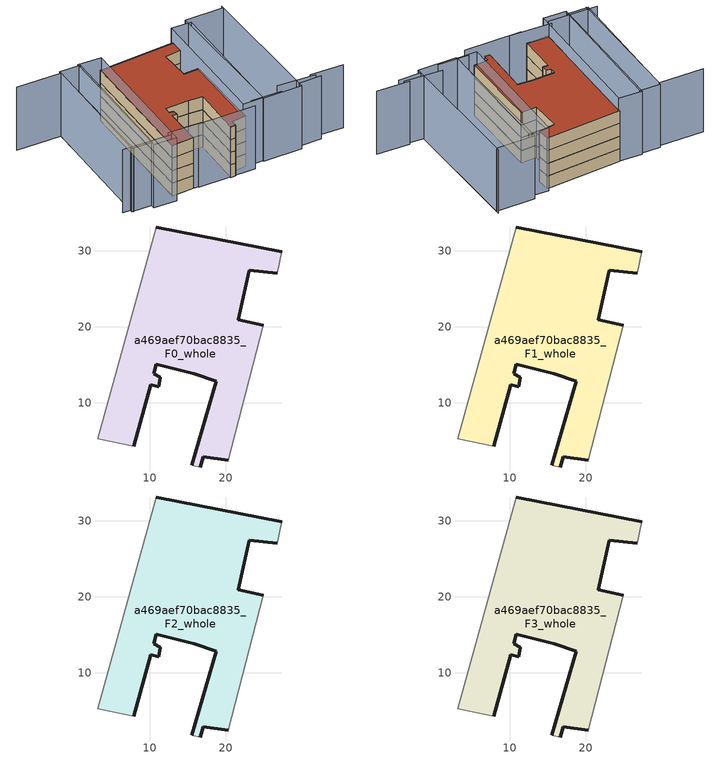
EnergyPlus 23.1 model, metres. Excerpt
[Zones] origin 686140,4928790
a469aef70bac8835_F0_whole
 floor ground (EU_floor_Construction): 20.33,2.43 24.95,20.17 21.62,20.91 23.1,27.41 26.8,27.05 27.4,29.85 10.81,33.14 3.11,5.25 7.88,4.28 10.13,12.38 11.19,12.08 11.4,13.38 10.52,13.78 10.87,15.03 15.82,13.84 18.76,12.84 15.55,1.76 16.66,1.53 17.05,2.88 z0
 wall outside (EU_wall_Construction): 10.81,33.14 27.4,29.85 / 26.8,27.05 23.1,27.41 21.62,20.91 24.95,20.17 / 20.33,2.43 17.05,2.88 16.66,1.53 / 15.55,1.76 18.76,12.84 15.82,13.84 10.87,15.03 10.52,13.78 11.4,13.38 11.19,12.08 10.13,12.38 7.88,4.28 z0:3
 wall adiabatic (EU_wall_Construction): 27.4,29.85 26.8,27.05 / 24.95,20.17 20.33,2.43 / 16.66,1.53 15.55,1.76 / 7.88,4.28 3.11,5.25 10.81,33.14 z0:3
a469aef70bac8835_F1_whole
 floor to a469aef70bac8835_F0_whole (EU_floor_Construction): 20.33,2.43 24.95,20.17 21.62,20.91 23.1,27.41 26.8,27.05 27.4,29.85 10.81,33.14 3.11,5.25 7.88,4.28 10.13,12.38 11.19,12.08 11.4,13.38 10.52,13.78 10.87,15.03 15.82,13.84 18.76,12.84 15.55,1.76 16.65,1.53 17.04,2.88 z3
 wall outside (EU_wall_Construction): 10.81,33.14 27.4,29.85 / 26.8,27.05 23.1,27.41 21.62,20.91 24.95,20.17 / 20.33,2.43 17.05,2.88 16.66,1.53 / 15.55,1.76 18.76,12.84 15.82,13.84 10.87,15.03 10.52,13.78 11.4,13.38 11.19,12.08 10.13,12.38 7.88,4.28 z3:6
 wall adiabatic (EU_wall_Construction): 27.4,29.85 26.8,27.05 / 24.95,20.17 20.33,2.43 / 16.66,1.53 15.55,1.76 / 7.88,4.28 3.11,5.25 10.81,33.14 z3:6
a469aef70bac8835_F2_whole
 floor to a469aef70bac8835_F1_whole (EU_floor_Construction): 20.33,2.43 24.95,20.17 21.62,20.91 23.1,27.41 26.8,27.05 27.4,29.85 10.81,33.14 3.11,5.25 7.88,4.28 10.13,12.38 11.19,12.08 11.4,13.38 10.52,13.78 10.87,15.03 15.82,13.84 18.76,12.84 15.55,1.76 16.65,1.53 17.04,2.88 z6
 wall outside (EU_wall_Construction): 10.81,33.14 27.4,29.85 / 26.8,27.05 23.1,27.41 21.62,20.91 24.95,20.17 / 20.33,2.43 17.05,2.88 16.66,1.53 / 15.55,1.76 18.76,12.84 15.82,13.84 10.87,15.03 10.52,13.78 11.4,13.38 11.19,12.08 10.13,12.38 7.88,4.28 z6:9
 wall adiabatic (EU_wall_Construction): 27.4,29.85 26.8,27.05 / 24.95,20.17 20.33,2.43 / 16.66,1.53 15.55,1.76 / 7.88,4.28 3.11,5.25 10.81,33.14 z6:9
a469aef70bac8835_F3_whole
 floor to a469aef70bac8835_F2_whole (EU_floor_Construction): 20.33,2.43 24.95,20.17 21.62,20.91 23.1,27.41 26.8,27.05 27.4,29.85 10.81,33.14 3.11,5.25 7.88,4.28 10.13,12.38 11.19,12.08 11.4,13.38 10.52,13.78 10.87,15.03 15.82,13.84 18.76,12.84 15.55,1.76 16.65,1.53 17.04,2.88 z9
 wall outside (EU_wall_Construction): 10.81,33.14 27.4,29.85 / 26.8,27.05 23.1,27.41 21.62,20.91 24.95,20.17 / 20.33,2.43 17.05,2.88 16.66,1.53 / 15.55,1.76 18.76,12.84 15.82,13.84 10.87,15.03 10.52,13.78 11.4,13.38 11.19,12.08 10.13,12.38 7.88,4.28 z9:12
 wall adiabatic (EU_wall_Construction): 27.4,29.85 26.8,27.05 / 24.95,20.17 20.33,2.43 / 16.66,1.53 15.55,1.76 / 7.88,4.28 3.11,5.25 10.81,33.14 z9:12
 roof outside (EU_roof_Construction): 27.4,29.85 26.8,27.05 23.1,27.41 21.62,20.91 24.95,20.17 20.33,2.43 17.05,2.88 16.66,1.53 15.55,1.76 18.76,12.84 15.82,13.84 10.87,15.03 10.52,13.78 11.4,13.38 11.19,12.08 10.13,12.38 7.88,4.28 3.11,5.25 10.81,33.14 z12
shading: 35.9,0.49 42.92,-1.57 / 28.77,2.3 36.68,-0.24 / 21.61,2.26 28.15,0.38 / 8.84,3.72 21.12,0.56 / 2.6,5.83 11.44,3.22 / -7.76,7.94 2.55,5.02 / 37.33,-1.21 32.46,0.03 / 32.46,0.03 39.86,29.04 / -7.67,37.43 1.74,34.86 / 1.74,34.86 -5.96,6.65 / 39.72,28.44 32.21,-0.93 / 32.21,-0.93 23.95,1.19 / 23.95,1.19 31.46,30.55 / 31.46,30.55 39.72,28.44 / 31.83,29.34 24,1.4 / 24,1.4 19.76,2.59 / 19.76,2.59 27.59,30.53 / 27.59,30.53 31.83,29.34 / -2.29,4.97 6.07,34.48 / 6.07,34.48 10.99,33.09 / 10.99,33.09 2.64,3.58 / 2.64,3.58 -2.29,4.97 / -6.27,7 1.86,35.28 / 1.86,35.28 6.25,34.02 / 6.25,34.02 -1.88,5.74 / -1.88,5.74 -6.27,7 z0:15
[Building]
EU S2 Campaign: North Axis=0; Terrain=City; Solar Distribution=FullExterior
[Site:Location]
Bologna: Latitude=44.5; Longitude=11.25; Time Zone=1; Elevation=37
[SizingPeriod:WeatherFileDays]
AnnualSizingPeriod: Begin Month=1; Begin Day of Month=1; End Month=12; End Day of Month=31; Day of Week for Start Day=Monday; Use Weather File Daylight Saving Period=No; Use Weather File Rain and Snow Indicators=No
[MATERIAL]
EU_InternalMass_Material: Roughness=MediumRough; Thickness=0.1; Conductivity=1; Density=1800; Specific Heat=900; Thermal Absorptance=0.9; Solar Absorptance=0.7; Visible Absorptance=0.7
[MATERIAL:NOMASS] Roughness=MediumRough; Thermal Absorptance=0.9; Solar Absorptance=0.7; Visible Absorptance=0.7
Name | Thermal Resistance
EU_wall_NoMass | 0.937881
EU_roof_NoMass | 0.548572
EU_floor_NoMass | 0.71348
[CONSTRUCTION]
EU_wall_Construction: EU_wall_NoMass
EU_roof_Construction: EU_roof_NoMass
EU_floor_Construction: EU_floor_NoMass
EU_InternalMass_Construction: EU_InternalMass_Material
[ZONE] Type=1; Multiplier=1; Ceiling Height=autocalculate; Volume=1152.06; Floor Area=autocalculate; Part of Total Floor Area=Yes
a469aef70bac8835_F0_whole; a469aef70bac8835_F1_whole; a469aef70bac8835_F2_whole; a469aef70bac8835_F3_whole
[INTERNALMASS] Construction=EU_InternalMass_Construction; Surface Area=384.019
Name | Zone or ZoneList
a469aef70bac8835_F0_whole_EU_InternalMass | a469aef70bac8835_F0_whole
a469aef70bac8835_F1_whole_EU_InternalMass | a469aef70bac8835_F1_whole
a469aef70bac8835_F2_whole_EU_InternalMass | a469aef70bac8835_F2_whole
a469aef70bac8835_F3_whole_EU_InternalMass | a469aef70bac8835_F3_whole
[OTHEREQUIPMENT] Fuel Type=Electricity; Design Level Calculation Method=Watts/Area; Power per Zone Floor Area=1; Fraction Latent=0; Fraction Radiant=0; Fraction Lost=0; Carbon Dioxide Generation Rate=0; EndUse Subcategory=EU_Step8_InternalGains
Name | Zone or ZoneList or Space or SpaceList | Schedule
EU_Step8_InternalGain_a469aef70bac8835_F0_whole_f000 | a469aef70bac8835_F0_whole | EU_Step8_GainSchedule_a469aef70bac8835_F0_whole_f000
EU_Step8_InternalGain_a469aef70bac8835_F1_whole_f000 | a469aef70bac8835_F1_whole | EU_Step8_GainSchedule_a469aef70bac8835_F1_whole_f000
EU_Step8_InternalGain_a469aef70bac8835_F2_whole_f000 | a469aef70bac8835_F2_whole | EU_Step8_GainSchedule_a469aef70bac8835_F2_whole_f000
EU_Step8_InternalGain_a469aef70bac8835_F3_whole_f000 | a469aef70bac8835_F3_whole | EU_Step8_GainSchedule_a469aef70bac8835_F3_whole_f000
[ZONEVENTILATION:DESIGNFLOWRATE] Schedule=EU_AlwaysOn; Design Flow Rate Calculation Method=AirChanges/Hour; Air Changes per Hour=0.687892; Ventilation Type=Natural; Fan Pressure Rise=0; Fan Total Efficiency=1; Constant Term Coefficient=1; Temperature Term Coefficient=0; Velocity Term Coefficient=0; Velocity Squared Term Coefficient=0; Minimum Indoor Temperature=-100; Maximum Indoor Temperature=100; Delta Temperature=-100; Minimum Outdoor Temperature=-100; Maximum Outdoor Temperature=100; Maximum Wind Speed=40
Name | Zone or ZoneList or Space or SpaceList
EU_ConstantAir_a469aef70bac8835_F0_whole | a469aef70bac8835_F0_whole
EU_ConstantAir_a469aef70bac8835_F1_whole | a469aef70bac8835_F1_whole
EU_ConstantAir_a469aef70bac8835_F2_whole | a469aef70bac8835_F2_whole
EU_ConstantAir_a469aef70bac8835_F3_whole | a469aef70bac8835_F3_whole
[HVACTEMPLATE:THERMOSTAT] Constant Heating Setpoint=20; Constant Cooling Setpoint=50
EU_HeatOnly_a469aef70bac8835_F0_whole; EU_HeatOnly_a469aef70bac8835_F1_whole; EU_HeatOnly_a469aef70bac8835_F2_whole; EU_HeatOnly_a469aef70bac8835_F3_whole
[HVACTEMPLATE:ZONE:IDEALLOADSAIRSYSTEM] System Availability Schedule=EU_AlwaysOn; Maximum Heating Supply Air Temperature=50; Minimum Cooling Supply Air Temperature=13; Maximum Heating Supply Air Humidity Ratio=0.0156; Minimum Cooling Supply Air Humidity Ratio=0.0077; Heating Limit=NoLimit; Cooling Limit=NoLimit; Heating Availability Schedule=EU_AlwaysOn; Cooling Availability Schedule=EU_CoolingOff; Dehumidification Control Type=ConstantSensibleHeatRatio; Cooling Sensible Heat Ratio=0.7; Dehumidification Setpoint=60; Humidification Control Type=None; Humidification Setpoint=30; Outdoor Air Method=None; Outdoor Air Flow Rate per Person=0.00944; Outdoor Air Flow Rate per Zone Floor Area=0; Outdoor Air Flow Rate per Zone=0; Demand Controlled Ventilation Type=None; Outdoor Air Economizer Type=NoEconomizer; Heat Recovery Type=None; Sensible Heat Recovery Effectiveness=0.7; Latent Heat Recovery Effectiveness=0.65
Name | Template Thermostat
a469aef70bac8835_F0_whole | EU_HeatOnly_a469aef70bac8835_F0_whole
a469aef70bac8835_F1_whole | EU_HeatOnly_a469aef70bac8835_F1_whole
a469aef70bac8835_F2_whole | EU_HeatOnly_a469aef70bac8835_F2_whole
a469aef70bac8835_F3_whole | EU_HeatOnly_a469aef70bac8835_F3_whole
[SIZING:ZONE] Zone Cooling Design Supply Air Temperature Input Method=SupplyAirTemperature; Zone Cooling Design Supply Air Temperature=13; Zone Heating Design Supply Air Temperature Input Method=SupplyAirTemperature; Zone Heating Design Supply Air Temperature=50; Zone Cooling Design Supply Air Humidity Ratio=0.008; Zone Heating Design Supply Air Humidity Ratio=0.008; Cooling Design Air Flow Method=DesignDay; Cooling Design Air Flow Rate=0; Cooling Minimum Air Flow per Zone Floor Area=0.000762; Cooling Minimum Air Flow=0; Cooling Minimum Air Flow Fraction=0.2; Heating Design Air Flow Method=DesignDay; Heating Design Air Flow Rate=0; Heating Maximum Air Flow per Zone Floor Area=0.002032; Heating Maximum Air Flow=0.141576; Heating Maximum Air Flow Fraction=0.3; Account for Dedicated Outdoor Air System=No; Dedicated Outdoor Air System Control Strategy=NeutralSupplyAir; Dedicated Outdoor Air Low Setpoint Temperature for Design=autosize; Dedicated Outdoor Air High Setpoint Temperature for Design=autosize; Zone Load Sizing Method=Sensible Load Only No Latent Load; Zone Latent Cooling Design Supply Air Humidity Ratio Input Method=HumidityRatioDifference; Zone Cooling Design Supply Air Humidity Ratio Difference=0.005; Zone Latent Heating Design Supply Air Humidity Ratio Input Method=HumidityRatioDifference; Zone Humidification Design Supply Air Humidity Ratio Difference=0.005
a469aef70bac8835_F0_whole; a469aef70bac8835_F1_whole; a469aef70bac8835_F2_whole; a469aef70bac8835_F3_whole
[SCHEDULE:CONSTANT]
Name | Hourly Value
EU_AlwaysOn | 1
EU_CoolingOff | 0
[SCHEDULE:FILE] Column Number=1; Rows to Skip at Top=0; Number of Hours of Data=8760; Column Separator=Comma; Interpolate to Timestep=No; Minutes per Item=60; Adjust Schedule for Daylight Savings=Yes
Name | File
EU_Step8_GainSchedule_a469aef70bac8835_F0_whole_f000 | ../../schedules/a469aef70bac8835/a469aef70bac8835_F0_whole_f000_gain.csv
EU_Step8_GainSchedule_a469aef70bac8835_F1_whole_f000 | ../../schedules/a469aef70bac8835/a469aef70bac8835_F1_whole_f000_gain.csv
EU_Step8_GainSchedule_a469aef70bac8835_F2_whole_f000 | ../../schedules/a469aef70bac8835/a469aef70bac8835_F2_whole_f000_gain.csv
EU_Step8_GainSchedule_a469aef70bac8835_F3_whole_f000 | ../../schedules/a469aef70bac8835/a469aef70bac8835_F3_whole_f000_gain.csv
